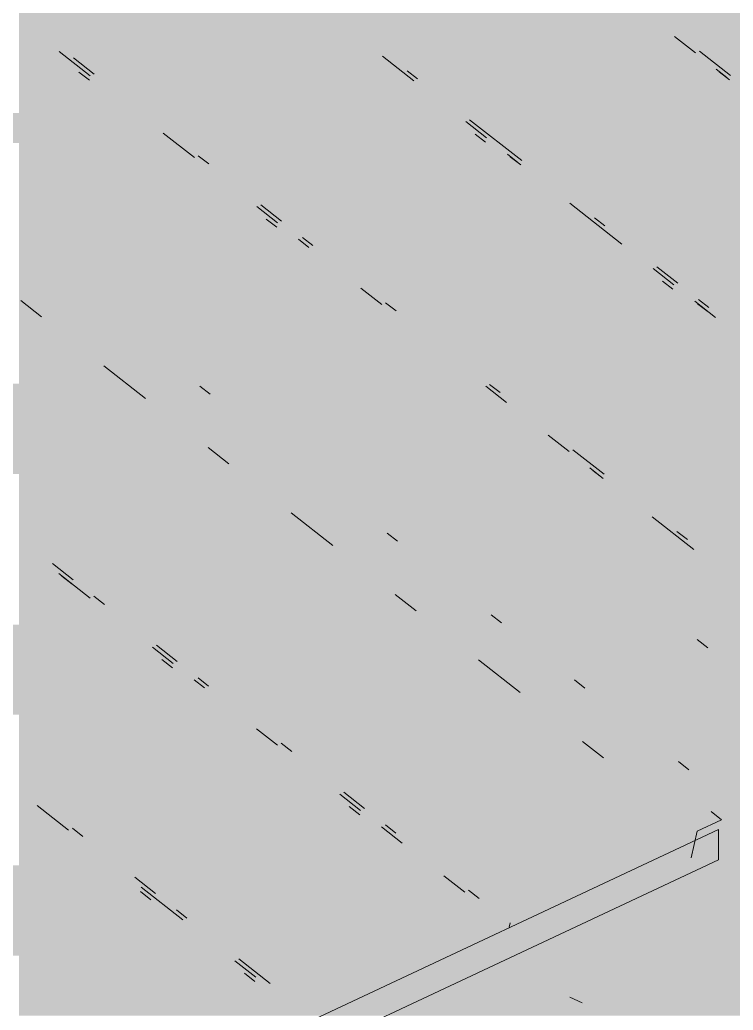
# Paper-space layout '03 3D Building and Roof' of a CAD drawing. Header units: millimetres. Extents: x 5 to 415, y 5 to 292.
# Drawn here: x 274.497 to 276.782, y 69.136 to 72.308 of the extents above; entities that cross this region are included whole.
import ezdxf

# ---------------------------------------------------------------- set-up
doc = ezdxf.new("R2010")
doc.units = ezdxf.units.MM
doc.layers.add('EXISTING', color=7, linetype='Continuous')
doc.layers.add('IMAGES', color=7, linetype='Continuous')

# ---------------------------------------------------------------- blocks, each defined once
blk = doc.blocks.new('SHEET_03')
at = {"layer": 'EXISTING', "color": 250, "lineweight": 9}
for p, q in [((276.5944, 72.2545), (276.6611, 72.2022)), ((276.7735, 72.1296), (276.6736, 72.2081)), ((274.6231, 72.207), (274.7231, 72.1285)), ((274.7356, 72.1344), (274.669, 72.1867)), ((275.6588, 72.1915), (275.7587, 72.113)), ((275.7712, 72.1189), (275.7379, 72.1451)), ((276.7277, 72.1499), (276.761, 72.1237)), ((274.7201, 72.1148), (274.6867, 72.141)), ((276.7705, 72.1159), (276.7371, 72.1421)), ((276.1045, 71.8573), (275.9379, 71.9881)), ((275.9254, 71.9823), (275.992, 71.9299)), ((274.9564, 71.9454), (275.0564, 71.8669)), ((275.989, 71.9163), (275.9556, 71.9424)), ((275.1022, 71.8466), (275.0689, 71.8728)), ((276.0587, 71.8776), (276.092, 71.8515)), ((276.1014, 71.8436), (276.0681, 71.8698)), ((275.2563, 71.71), (275.323, 71.6576)), ((275.3355, 71.6635), (275.2688, 71.7158)), ((276.2586, 71.7207), (276.4253, 71.5899)), ((275.3199, 71.644), (275.2866, 71.6701)), ((276.3711, 71.648), (276.3378, 71.6742)), ((275.3896, 71.6053), (275.423, 71.5792)), ((275.4355, 71.585), (275.4021, 71.6112)), ((276.5253, 71.5114), (276.5919, 71.4591)), ((276.6044, 71.4649), (276.5377, 71.5173)), ((275.5896, 71.4484), (275.6563, 71.3961)), ((276.5888, 71.4454), (276.5555, 71.4715)), ((274.5001, 71.4094), (274.5668, 71.3571)), ((275.7021, 71.3758), (275.6687, 71.4019)), ((276.6586, 71.4068), (276.7252, 71.3544)), ((276.7013, 71.3728), (276.668, 71.3989)), ((276.7044, 71.3865), (276.671, 71.4126)), ((274.7667, 71.2001), (274.9, 71.0955)), ((275.1072, 71.1091), (275.0739, 71.1353)), ((275.9895, 71.1345), (276.0562, 71.0821)), ((276.0353, 71.1142), (276.002, 71.1403)), ((276.1895, 70.9775), (276.2561, 70.9252)), ((275.1, 70.9385), (275.1666, 70.8862)), ((276.3686, 70.8526), (276.2686, 70.9311)), ((276.3228, 70.8729), (276.3561, 70.8467)), ((276.3655, 70.8389), (276.3322, 70.8651)), ((275.3666, 70.7293), (275.4999, 70.6246)), ((276.5228, 70.7159), (276.6561, 70.6113)), ((275.7071, 70.6383), (275.6737, 70.6644)), ((276.6352, 70.6433), (276.6019, 70.6695)), ((274.6682, 70.5141), (274.6015, 70.5664)), ((274.6223, 70.5344), (274.7223, 70.4559)), ((274.6651, 70.5004), (274.6318, 70.5266)), ((275.6999, 70.4677), (275.7665, 70.4154)), ((274.7681, 70.4356), (274.7348, 70.4618)), ((276.0403, 70.3767), (276.007, 70.4028)), ((275.0014, 70.2525), (274.9348, 70.3048)), ((276.7003, 70.2971), (276.667, 70.3233)), ((274.9223, 70.299), (274.9889, 70.2467)), ((274.9859, 70.233), (274.9525, 70.2591)), ((275.9665, 70.2584), (276.0998, 70.1538)), ((275.0556, 70.1943), (275.0889, 70.1682)), ((275.1014, 70.1741), (275.0681, 70.2002)), ((276.3069, 70.1674), (276.2736, 70.1936)), ((275.2555, 70.0374), (275.3222, 69.9851)), ((275.368, 69.9648), (275.3347, 69.9909)), ((276.2997, 69.9968), (276.3664, 69.9445)), ((276.6402, 69.9058), (276.6069, 69.932)), ((275.5222, 69.8281), (275.5888, 69.7758)), ((275.6013, 69.7817), (275.5346, 69.834)), ((274.5532, 69.7913), (274.6532, 69.7128)), ((275.5857, 69.7621), (275.5524, 69.7883)), ((276.7444, 69.7457), (276.7111, 69.7719)), ((276.7444, 69.7457), (276.6663, 69.7091)), ((272.9206, 67.9244), (276.7348, 69.715)), ((274.699, 69.6925), (274.6656, 69.7187)), ((275.6555, 69.7235), (275.7221, 69.6712)), ((275.7013, 69.7032), (275.6679, 69.7294)), ((276.6663, 69.7091), (276.6472, 69.6235)), ((276.7348, 69.715), (276.7348, 69.6176)), ((272.9206, 67.8269), (276.7348, 69.6176)), ((274.9323, 69.5094), (274.8656, 69.5617)), ((275.8554, 69.5665), (275.9221, 69.5142)), ((274.9167, 69.4898), (274.8834, 69.516)), ((274.8864, 69.5297), (275.0198, 69.425)), ((275.9679, 69.4939), (275.9346, 69.5201)), ((275.0322, 69.4309), (274.9989, 69.4571)), ((276.0648, 69.4018), (276.0679, 69.4154)), ((275.1864, 69.2942), (275.253, 69.2419)), ((275.2989, 69.2216), (275.1989, 69.3001)), ((275.25, 69.2282), (275.2167, 69.2544)), ((276.259, 69.1776), (276.2982, 69.1591))]:
    blk.add_line(p, q, dxfattribs=at)
at = {"layer": 'IMAGES', "color": 7}
for points in [[(274.4945, 72.2994), (274.5909, 72.2994), (274.4945, 72.3958), (274.5909, 72.3958)], [(274.5909, 72.2994), (274.6873, 72.2994), (274.5909, 72.3958), (274.6873, 72.3958)], [(274.6873, 72.2994), (275.1691, 72.2994), (274.6873, 72.3958), (275.1691, 72.3958)], [(275.1691, 72.2994), (275.3618, 72.2994), (275.1691, 72.3958), (275.3618, 72.3958)], [(275.3618, 72.2994), (275.5545, 72.2994), (275.3618, 72.3958), (275.5545, 72.3958)], [(275.5545, 72.2994), (275.6509, 72.2994), (275.5545, 72.3958), (275.6509, 72.3958)], [(275.6509, 72.2994), (276.2291, 72.2994), (275.6509, 72.3958), (276.2291, 72.3958)], [(276.2291, 72.2994), (276.3255, 72.2994), (276.2291, 72.3958), (276.3255, 72.3958)], [(276.3255, 72.2994), (276.4218, 72.2994), (276.3255, 72.3958), (276.4218, 72.3958)], [(276.4218, 72.2994), (276.5182, 72.2994), (276.4218, 72.3958), (276.5182, 72.3958)], [(276.5182, 72.2994), (276.6145, 72.2994), (276.5182, 72.3958), (276.6145, 72.3958)], [(276.6145, 72.2994), (276.7109, 72.2994), (276.6145, 72.3958), (276.7109, 72.3958)], [(276.7109, 72.2994), (276.8073, 72.2994), (276.7109, 72.3958), (276.8073, 72.3958)], [(274.4945, 72.203), (274.5909, 72.203), (274.4945, 72.2994), (274.5909, 72.2994)], [(274.5909, 72.203), (274.6873, 72.203), (274.5909, 72.2994), (274.6873, 72.2994)], [(274.6873, 72.203), (274.7836, 72.203), (274.6873, 72.2994), (274.7836, 72.2994)], [(274.7836, 72.203), (274.88, 72.203), (274.7836, 72.2994), (274.88, 72.2994)], [(274.88, 72.203), (275.3618, 72.203), (274.88, 72.2994), (275.3618, 72.2994)], [(275.3618, 72.203), (275.4582, 72.203), (275.3618, 72.2994), (275.4582, 72.2994)], [(275.4582, 72.203), (275.5545, 72.203), (275.4582, 72.2994), (275.5545, 72.2994)], [(275.5545, 72.203), (275.6509, 72.203), (275.5545, 72.2994), (275.6509, 72.2994)], [(275.6509, 72.203), (275.7473, 72.203), (275.6509, 72.2994), (275.7473, 72.2994)], [(275.7473, 72.203), (275.8436, 72.203), (275.7473, 72.2994), (275.8436, 72.2994)], [(275.8436, 72.203), (276.4218, 72.203), (275.8436, 72.2994), (276.4218, 72.2994)], [(276.4218, 72.203), (276.5182, 72.203), (276.4218, 72.2994), (276.5182, 72.2994)], [(276.5182, 72.203), (276.6145, 72.203), (276.5182, 72.2994), (276.6145, 72.2994)], [(276.6145, 72.203), (276.7109, 72.203), (276.6145, 72.2994), (276.7109, 72.2994)], [(276.7109, 72.203), (277.3855, 72.203), (276.7109, 72.2994), (277.3855, 72.2994)], [(274.4945, 72.1065), (274.5909, 72.1065), (274.4945, 72.203), (274.5909, 72.203)], [(274.5909, 72.1065), (274.7836, 72.1065), (274.5909, 72.203), (274.7836, 72.203)], [(274.7836, 72.1065), (274.88, 72.1065), (274.7836, 72.203), (274.88, 72.203)], [(274.88, 72.1065), (274.9764, 72.1065), (274.88, 72.203), (274.9764, 72.203)], [(274.9764, 72.1065), (275.4582, 72.1065), (274.9764, 72.203), (275.4582, 72.203)], [(275.4582, 72.1065), (275.5545, 72.1065), (275.4582, 72.203), (275.5545, 72.203)], [(275.5545, 72.1065), (275.7473, 72.1065), (275.5545, 72.203), (275.7473, 72.203)], [(275.7473, 72.1065), (275.8436, 72.1065), (275.7473, 72.203), (275.8436, 72.203)], [(275.8436, 72.1065), (275.94, 72.1065), (275.8436, 72.203), (275.94, 72.203)], [(275.94, 72.1065), (276.6145, 72.1065), (275.94, 72.203), (276.6145, 72.203)], [(276.6145, 72.1065), (276.8073, 72.1065), (276.6145, 72.203), (276.8073, 72.203)], [(274.4945, 72.0101), (274.5909, 72.0101), (274.4945, 72.1065), (274.5909, 72.1065)], [(274.5909, 72.0101), (274.6873, 72.0101), (274.5909, 72.1065), (274.6873, 72.1065)], [(274.6873, 72.0101), (274.7836, 72.0101), (274.6873, 72.1065), (274.7836, 72.1065)], [(274.7836, 72.0101), (274.88, 72.0101), (274.7836, 72.1065), (274.88, 72.1065)], [(274.88, 72.0101), (274.9764, 72.0101), (274.88, 72.1065), (274.9764, 72.1065)], [(274.9764, 72.0101), (275.5545, 72.0101), (274.9764, 72.1065), (275.5545, 72.1065)], [(275.5545, 72.0101), (275.7473, 72.0101), (275.5545, 72.1065), (275.7473, 72.1065)], [(275.7473, 72.0101), (275.8436, 72.0101), (275.7473, 72.1065), (275.8436, 72.1065)], [(275.8436, 72.0101), (275.94, 72.0101), (275.8436, 72.1065), (275.94, 72.1065)], [(275.94, 72.0101), (276.0364, 72.0101), (275.94, 72.1065), (276.0364, 72.1065)], [(276.0364, 72.0101), (276.1327, 72.0101), (276.0364, 72.1065), (276.1327, 72.1065)], [(276.1327, 72.0101), (276.7109, 72.0101), (276.1327, 72.1065), (276.7109, 72.1065)], [(276.7109, 72.0101), (276.8073, 72.0101), (276.7109, 72.1065), (276.8073, 72.1065)], [(274.3982, 71.9137), (274.5909, 71.9137), (274.3982, 72.0101), (274.5909, 72.0101)], [(274.5909, 71.9137), (274.6873, 71.9137), (274.5909, 72.0101), (274.6873, 72.0101)], [(274.6873, 71.9137), (274.7836, 71.9137), (274.6873, 72.0101), (274.7836, 72.0101)], [(274.7836, 71.9137), (274.88, 71.9137), (274.7836, 72.0101), (274.88, 72.0101)], [(274.88, 71.9137), (274.9764, 71.9137), (274.88, 72.0101), (274.9764, 72.0101)], [(274.9764, 71.9137), (275.0727, 71.9137), (274.9764, 72.0101), (275.0727, 72.0101)], [(275.0727, 71.9137), (275.1691, 71.9137), (275.0727, 72.0101), (275.1691, 72.0101)], [(275.1691, 71.9137), (275.6509, 71.9137), (275.1691, 72.0101), (275.6509, 72.0101)], [(275.6509, 71.9137), (275.7473, 71.9137), (275.6509, 72.0101), (275.7473, 72.0101)], [(275.7473, 71.9137), (275.8436, 71.9137), (275.7473, 72.0101), (275.8436, 72.0101)], [(275.8436, 71.9137), (275.94, 71.9137), (275.8436, 72.0101), (275.94, 72.0101)], [(275.94, 71.9137), (276.0364, 71.9137), (275.94, 72.0101), (276.0364, 72.0101)], [(276.0364, 71.9137), (276.1327, 71.9137), (276.0364, 72.0101), (276.1327, 72.0101)], [(276.1327, 71.9137), (276.2291, 71.9137), (276.1327, 72.0101), (276.2291, 72.0101)], [(276.2291, 71.9137), (276.7109, 71.9137), (276.2291, 72.0101), (276.7109, 72.0101)], [(276.7109, 71.9137), (276.8073, 71.9137), (276.7109, 72.0101), (276.8073, 72.0101)], [(274.4945, 71.8173), (274.6873, 71.8173), (274.4945, 71.9137), (274.6873, 71.9137)], [(274.6873, 71.8173), (274.7836, 71.8173), (274.6873, 71.9137), (274.7836, 71.9137)], [(274.7836, 71.8173), (274.9764, 71.8173), (274.7836, 71.9137), (274.9764, 71.9137)], [(274.9764, 71.8173), (275.1691, 71.8173), (274.9764, 71.9137), (275.1691, 71.9137)], [(275.1691, 71.8173), (275.2655, 71.8173), (275.1691, 71.9137), (275.2655, 71.9137)], [(275.2655, 71.8173), (275.8436, 71.8173), (275.2655, 71.9137), (275.8436, 71.9137)], [(275.8436, 71.8173), (275.94, 71.8173), (275.8436, 71.9137), (275.94, 71.9137)], [(275.94, 71.8173), (276.1327, 71.8173), (275.94, 71.9137), (276.1327, 71.9137)], [(276.1327, 71.8173), (276.2291, 71.8173), (276.1327, 71.9137), (276.2291, 71.9137)], [(276.2291, 71.8173), (276.3255, 71.8173), (276.2291, 71.9137), (276.3255, 71.9137)], [(276.3255, 71.8173), (276.8073, 71.8173), (276.3255, 71.9137), (276.8073, 71.9137)], [(274.4945, 71.7209), (274.5909, 71.7209), (274.4945, 71.8173), (274.5909, 71.8173)], [(274.5909, 71.7209), (274.6873, 71.7209), (274.5909, 71.8173), (274.6873, 71.8173)], [(274.6873, 71.7209), (274.7836, 71.7209), (274.6873, 71.8173), (274.7836, 71.8173)], [(274.7836, 71.7209), (274.88, 71.7209), (274.7836, 71.8173), (274.88, 71.8173)], [(274.88, 71.7209), (274.9764, 71.7209), (274.88, 71.8173), (274.9764, 71.8173)], [(274.9764, 71.7209), (275.0727, 71.7209), (274.9764, 71.8173), (275.0727, 71.8173)], [(275.0727, 71.7209), (275.1691, 71.7209), (275.0727, 71.8173), (275.1691, 71.8173)], [(275.1691, 71.7209), (275.2655, 71.7209), (275.1691, 71.8173), (275.2655, 71.8173)], [(275.2655, 71.7209), (275.3618, 71.7209), (275.2655, 71.8173), (275.3618, 71.8173)], [(275.3618, 71.7209), (275.94, 71.7209), (275.3618, 71.8173), (275.94, 71.8173)], [(275.94, 71.7209), (276.0364, 71.7209), (275.94, 71.8173), (276.0364, 71.8173)], [(276.0364, 71.7209), (276.1327, 71.7209), (276.0364, 71.8173), (276.1327, 71.8173)], [(276.1327, 71.7209), (276.2291, 71.7209), (276.1327, 71.8173), (276.2291, 71.8173)], [(276.2291, 71.7209), (276.3255, 71.7209), (276.2291, 71.8173), (276.3255, 71.8173)], [(276.3255, 71.7209), (276.4218, 71.7209), (276.3255, 71.8173), (276.4218, 71.8173)], [(276.4218, 71.7209), (276.9036, 71.7209), (276.4218, 71.8173), (276.9036, 71.8173)], [(274.4945, 71.6245), (274.5909, 71.6245), (274.4945, 71.7209), (274.5909, 71.7209)], [(274.5909, 71.5281), (274.6873, 71.5281), (274.5909, 71.7209), (274.6873, 71.7209)], [(274.6873, 71.6245), (274.7836, 71.6245), (274.6873, 71.7209), (274.7836, 71.7209)], [(274.7836, 71.6245), (274.88, 71.6245), (274.7836, 71.7209), (274.88, 71.7209)], [(274.88, 71.6245), (274.9764, 71.6245), (274.88, 71.7209), (274.9764, 71.7209)], [(274.9764, 71.6245), (275.0727, 71.6245), (274.9764, 71.7209), (275.0727, 71.7209)], [(275.0727, 71.6245), (275.1691, 71.6245), (275.0727, 71.7209), (275.1691, 71.7209)], [(275.1691, 71.6245), (275.2655, 71.6245), (275.1691, 71.7209), (275.2655, 71.7209)], [(275.2655, 71.6245), (275.3618, 71.6245), (275.2655, 71.7209), (275.3618, 71.7209)], [(275.3618, 71.6245), (275.4582, 71.6245), (275.3618, 71.7209), (275.4582, 71.7209)], [(275.4582, 71.6245), (275.5545, 71.6245), (275.4582, 71.7209), (275.5545, 71.7209)], [(275.5545, 71.6245), (276.0364, 71.6245), (275.5545, 71.7209), (276.0364, 71.7209)], [(276.0364, 71.6245), (276.1327, 71.6245), (276.0364, 71.7209), (276.1327, 71.7209)], [(276.1327, 71.6245), (276.2291, 71.6245), (276.1327, 71.7209), (276.2291, 71.7209)], [(276.2291, 71.6245), (276.4218, 71.6245), (276.2291, 71.7209), (276.4218, 71.7209)], [(276.4218, 71.6245), (276.5182, 71.6245), (276.4218, 71.7209), (276.5182, 71.7209)], [(276.5182, 71.6245), (276.6145, 71.6245), (276.5182, 71.7209), (276.6145, 71.7209)], [(276.6145, 71.6245), (277.0964, 71.6245), (276.6145, 71.7209), (277.0964, 71.7209)], [(274.4945, 71.5281), (274.5909, 71.5281), (274.4945, 71.6245), (274.5909, 71.6245)], [(274.6873, 71.5281), (274.7836, 71.5281), (274.6873, 71.6245), (274.7836, 71.6245)], [(274.7836, 71.5281), (274.88, 71.5281), (274.7836, 71.6245), (274.88, 71.6245)], [(274.88, 71.5281), (275.0727, 71.5281), (274.88, 71.6245), (275.0727, 71.6245)], [(275.0727, 71.5281), (275.1691, 71.5281), (275.0727, 71.6245), (275.1691, 71.6245)], [(275.1691, 71.5281), (275.2655, 71.5281), (275.1691, 71.6245), (275.2655, 71.6245)], [(275.2655, 71.5281), (275.3618, 71.5281), (275.2655, 71.6245), (275.3618, 71.6245)], [(275.3618, 71.5281), (275.4582, 71.5281), (275.3618, 71.6245), (275.4582, 71.6245)], [(275.4582, 71.5281), (275.5545, 71.5281), (275.4582, 71.6245), (275.5545, 71.6245)], [(275.5545, 71.5281), (275.6509, 71.5281), (275.5545, 71.6245), (275.6509, 71.6245)], [(275.6509, 71.5281), (275.7473, 71.5281), (275.6509, 71.6245), (275.7473, 71.6245)], [(275.7473, 71.5281), (276.3255, 71.5281), (275.7473, 71.6245), (276.3255, 71.6245)], [(276.3255, 71.5281), (276.5182, 71.5281), (276.3255, 71.6245), (276.5182, 71.6245)], [(276.5182, 71.5281), (276.6145, 71.5281), (276.5182, 71.6245), (276.6145, 71.6245)], [(276.6145, 71.5281), (277.1927, 71.5281), (276.6145, 71.6245), (277.1927, 71.6245)], [(274.4945, 71.4317), (274.5909, 71.4317), (274.4945, 71.5281), (274.5909, 71.5281)], [(274.5909, 71.4317), (274.6873, 71.4317), (274.5909, 71.5281), (274.6873, 71.5281)], [(274.6873, 71.4317), (274.7836, 71.4317), (274.6873, 71.5281), (274.7836, 71.5281)], [(274.7836, 71.4317), (274.9764, 71.4317), (274.7836, 71.5281), (274.9764, 71.5281)], [(274.9764, 71.4317), (275.0727, 71.4317), (274.9764, 71.5281), (275.0727, 71.5281)], [(275.0727, 71.4317), (275.1691, 71.4317), (275.0727, 71.5281), (275.1691, 71.5281)], [(275.1691, 71.4317), (275.2655, 71.4317), (275.1691, 71.5281), (275.2655, 71.5281)], [(275.2655, 71.4317), (275.4582, 71.4317), (275.2655, 71.5281), (275.4582, 71.5281)], [(275.4582, 71.4317), (275.6509, 71.4317), (275.4582, 71.5281), (275.6509, 71.5281)], [(275.6509, 71.4317), (275.7473, 71.4317), (275.6509, 71.5281), (275.7473, 71.5281)], [(275.7473, 71.4317), (275.8436, 71.4317), (275.7473, 71.5281), (275.8436, 71.5281)], [(275.8436, 71.4317), (276.3255, 71.4317), (275.8436, 71.5281), (276.3255, 71.5281)], [(276.3255, 71.4317), (276.4218, 71.4317), (276.3255, 71.5281), (276.4218, 71.5281)], [(276.4218, 71.4317), (276.5182, 71.4317), (276.4218, 71.5281), (276.5182, 71.5281)], [(276.5182, 71.4317), (276.7109, 71.4317), (276.5182, 71.5281), (276.7109, 71.5281)], [(276.7109, 71.4317), (276.8073, 71.4317), (276.7109, 71.5281), (276.8073, 71.5281)], [(274.4945, 71.3353), (274.5909, 71.3353), (274.4945, 71.4317), (274.5909, 71.4317)], [(274.5909, 71.3353), (274.6873, 71.3353), (274.5909, 71.4317), (274.6873, 71.4317)], [(274.6873, 71.3353), (274.7836, 71.3353), (274.6873, 71.4317), (274.7836, 71.4317)], [(274.7836, 71.3353), (274.88, 71.3353), (274.7836, 71.4317), (274.88, 71.4317)], [(274.88, 71.3353), (274.9764, 71.3353), (274.88, 71.4317), (274.9764, 71.4317)], [(274.9764, 71.3353), (275.0727, 71.3353), (274.9764, 71.4317), (275.0727, 71.4317)], [(275.0727, 71.3353), (275.1691, 71.3353), (275.0727, 71.4317), (275.1691, 71.4317)], [(275.1691, 71.3353), (275.2655, 71.3353), (275.1691, 71.4317), (275.2655, 71.4317)], [(275.2655, 71.3353), (275.3618, 71.3353), (275.2655, 71.4317), (275.3618, 71.4317)], [(275.3618, 71.3353), (275.4582, 71.3353), (275.3618, 71.4317), (275.4582, 71.4317)], [(275.4582, 71.3353), (275.5545, 71.3353), (275.4582, 71.4317), (275.5545, 71.4317)], [(275.5545, 71.3353), (275.6509, 71.3353), (275.5545, 71.4317), (275.6509, 71.4317)], [(275.6509, 71.3353), (275.7473, 71.3353), (275.6509, 71.4317), (275.7473, 71.4317)], [(275.7473, 71.3353), (275.8436, 71.3353), (275.7473, 71.4317), (275.8436, 71.4317)], [(275.8436, 71.3353), (275.94, 71.3353), (275.8436, 71.4317), (275.94, 71.4317)], [(275.94, 71.3353), (276.4218, 71.3353), (275.94, 71.4317), (276.4218, 71.4317)], [(276.4218, 71.3353), (276.5182, 71.3353), (276.4218, 71.4317), (276.5182, 71.4317)], [(276.5182, 71.3353), (276.6145, 71.3353), (276.5182, 71.4317), (276.6145, 71.4317)], [(276.6145, 71.3353), (276.8073, 71.3353), (276.6145, 71.4317), (276.8073, 71.4317)], [(274.4945, 71.2389), (274.5909, 71.2389), (274.4945, 71.3353), (274.5909, 71.3353)], [(274.5909, 71.2389), (274.6873, 71.2389), (274.5909, 71.3353), (274.6873, 71.3353)], [(274.6873, 71.2389), (274.88, 71.2389), (274.6873, 71.3353), (274.88, 71.3353)], [(274.88, 71.2389), (274.9764, 71.2389), (274.88, 71.3353), (274.9764, 71.3353)], [(274.9764, 71.2389), (275.1691, 71.2389), (274.9764, 71.3353), (275.1691, 71.3353)], [(275.1691, 71.2389), (275.2655, 71.2389), (275.1691, 71.3353), (275.2655, 71.3353)], [(275.2655, 71.2389), (275.3618, 71.2389), (275.2655, 71.3353), (275.3618, 71.3353)], [(275.3618, 71.2389), (275.4582, 71.2389), (275.3618, 71.3353), (275.4582, 71.3353)], [(275.4582, 71.2389), (275.5545, 71.2389), (275.4582, 71.3353), (275.5545, 71.3353)], [(275.5545, 71.2389), (275.6509, 71.2389), (275.5545, 71.3353), (275.6509, 71.3353)], [(275.6509, 71.2389), (275.8436, 71.2389), (275.6509, 71.3353), (275.8436, 71.3353)], [(275.8436, 71.2389), (275.94, 71.2389), (275.8436, 71.3353), (275.94, 71.3353)], [(275.94, 71.2389), (276.0364, 71.2389), (275.94, 71.3353), (276.0364, 71.3353)], [(276.0364, 71.2389), (276.5182, 71.2389), (276.0364, 71.3353), (276.5182, 71.3353)], [(276.5182, 71.2389), (276.6145, 71.2389), (276.5182, 71.3353), (276.6145, 71.3353)], [(276.6145, 71.2389), (276.7109, 71.2389), (276.6145, 71.3353), (276.7109, 71.3353)], [(276.7109, 71.2389), (276.8073, 71.2389), (276.7109, 71.3353), (276.8073, 71.3353)], [(274.4945, 71.1425), (274.5909, 71.1425), (274.4945, 71.2389), (274.5909, 71.2389)], [(274.5909, 71.1425), (274.6873, 71.1425), (274.5909, 71.2389), (274.6873, 71.2389)], [(274.6873, 71.1425), (274.88, 71.1425), (274.6873, 71.2389), (274.88, 71.2389)], [(274.88, 71.1425), (274.9764, 71.1425), (274.88, 71.2389), (274.9764, 71.2389)], [(274.9764, 71.1425), (275.0727, 71.1425), (274.9764, 71.2389), (275.0727, 71.2389)], [(275.0727, 71.1425), (275.2655, 71.1425), (275.0727, 71.2389), (275.2655, 71.2389)], [(275.2655, 71.1425), (275.3618, 71.1425), (275.2655, 71.2389), (275.3618, 71.2389)], [(275.3618, 71.1425), (275.4582, 71.1425), (275.3618, 71.2389), (275.4582, 71.2389)], [(275.4582, 71.1425), (275.5545, 71.1425), (275.4582, 71.2389), (275.5545, 71.2389)], [(275.5545, 71.1425), (275.6509, 71.1425), (275.5545, 71.2389), (275.6509, 71.2389)], [(275.6509, 71.1425), (275.8436, 71.1425), (275.6509, 71.2389), (275.8436, 71.2389)], [(275.8436, 71.1425), (276.0364, 71.1425), (275.8436, 71.2389), (276.0364, 71.2389)], [(276.0364, 71.1425), (276.1327, 71.1425), (276.0364, 71.2389), (276.1327, 71.2389)], [(276.1327, 71.1425), (276.7109, 71.1425), (276.1327, 71.2389), (276.7109, 71.2389)], [(276.7109, 71.1425), (276.8073, 71.1425), (276.7109, 71.2389), (276.8073, 71.2389)], [(274.2055, 71.0461), (274.6873, 71.0461), (274.2055, 71.1425), (274.6873, 71.1425)], [(274.6873, 71.0461), (274.7836, 71.0461), (274.6873, 71.1425), (274.7836, 71.1425)], [(274.7836, 71.0461), (274.88, 71.0461), (274.7836, 71.1425), (274.88, 71.1425)], [(274.88, 71.0461), (274.9764, 71.0461), (274.88, 71.1425), (274.9764, 71.1425)], [(274.9764, 71.0461), (275.0727, 71.0461), (274.9764, 71.1425), (275.0727, 71.1425)], [(275.0727, 71.0461), (275.1691, 71.0461), (275.0727, 71.1425), (275.1691, 71.1425)], [(275.1691, 71.0461), (275.2655, 71.0461), (275.1691, 71.1425), (275.2655, 71.1425)], [(275.2655, 71.0461), (275.4582, 71.0461), (275.2655, 71.1425), (275.4582, 71.1425)], [(275.4582, 71.0461), (275.5545, 71.0461), (275.4582, 71.1425), (275.5545, 71.1425)], [(275.5545, 71.0461), (275.6509, 71.0461), (275.5545, 71.1425), (275.6509, 71.1425)], [(275.6509, 71.0461), (275.7473, 71.0461), (275.6509, 71.1425), (275.7473, 71.1425)], [(275.7473, 71.0461), (275.8436, 71.0461), (275.7473, 71.1425), (275.8436, 71.1425)], [(275.8436, 71.0461), (275.94, 71.0461), (275.8436, 71.1425), (275.94, 71.1425)], [(275.94, 71.0461), (276.0364, 71.0461), (275.94, 71.1425), (276.0364, 71.1425)], [(276.0364, 71.0461), (276.2291, 71.0461), (276.0364, 71.1425), (276.2291, 71.1425)], [(276.2291, 71.0461), (276.8073, 71.0461), (276.2291, 71.1425), (276.8073, 71.1425)], [(274.3018, 70.9497), (274.7836, 70.9497), (274.3018, 71.0461), (274.7836, 71.0461)], [(274.7836, 70.9497), (274.88, 70.9497), (274.7836, 71.0461), (274.88, 71.0461)], [(274.88, 70.9497), (274.9764, 70.9497), (274.88, 71.0461), (274.9764, 71.0461)], [(274.9764, 70.9497), (275.0727, 70.9497), (274.9764, 71.0461), (275.0727, 71.0461)], [(275.0727, 70.9497), (275.2655, 70.9497), (275.0727, 71.0461), (275.2655, 71.0461)], [(275.2655, 70.9497), (275.3618, 70.9497), (275.2655, 71.0461), (275.3618, 71.0461)], [(275.3618, 70.9497), (275.5545, 70.9497), (275.3618, 71.0461), (275.5545, 71.0461)], [(275.5545, 70.9497), (275.6509, 70.9497), (275.5545, 71.0461), (275.6509, 71.0461)], [(275.6509, 70.9497), (275.7473, 70.9497), (275.6509, 71.0461), (275.7473, 71.0461)], [(275.7473, 70.9497), (275.8436, 70.9497), (275.7473, 71.0461), (275.8436, 71.0461)], [(275.8436, 70.9497), (275.94, 70.9497), (275.8436, 71.0461), (275.94, 71.0461)], [(275.94, 70.9497), (276.0364, 70.9497), (275.94, 71.0461), (276.0364, 71.0461)], [(276.0364, 70.9497), (276.1327, 70.9497), (276.0364, 71.0461), (276.1327, 71.0461)], [(276.1327, 70.9497), (276.2291, 70.9497), (276.1327, 71.0461), (276.2291, 71.0461)], [(276.2291, 70.9497), (276.3255, 70.9497), (276.2291, 71.0461), (276.3255, 71.0461)], [(276.3255, 70.9497), (276.4218, 70.9497), (276.3255, 71.0461), (276.4218, 71.0461)], [(276.4218, 70.9497), (276.9036, 70.9497), (276.4218, 71.0461), (276.9036, 71.0461)], [(274.3982, 70.8533), (274.88, 70.8533), (274.3982, 70.9497), (274.88, 70.9497)], [(274.88, 70.8533), (274.9764, 70.8533), (274.88, 70.9497), (274.9764, 70.9497)], [(274.9764, 70.8533), (275.0727, 70.8533), (274.9764, 70.9497), (275.0727, 70.9497)], [(275.0727, 70.8533), (275.1691, 70.8533), (275.0727, 70.9497), (275.1691, 70.9497)], [(275.1691, 70.8533), (275.2655, 70.8533), (275.1691, 70.9497), (275.2655, 70.9497)], [(275.2655, 70.8533), (275.3618, 70.8533), (275.2655, 70.9497), (275.3618, 70.9497)], [(275.3618, 70.8533), (275.4582, 70.8533), (275.3618, 70.9497), (275.4582, 70.9497)], [(275.4582, 70.8533), (275.5545, 70.8533), (275.4582, 70.9497), (275.5545, 70.9497)], [(275.5545, 70.8533), (275.6509, 70.8533), (275.5545, 70.9497), (275.6509, 70.9497)], [(275.6509, 70.8533), (275.7473, 70.8533), (275.6509, 70.9497), (275.7473, 70.9497)], [(275.7473, 70.8533), (275.8436, 70.8533), (275.7473, 70.9497), (275.8436, 70.9497)], [(275.8436, 70.8533), (275.94, 70.8533), (275.8436, 70.9497), (275.94, 70.9497)], [(275.94, 70.8533), (276.0364, 70.8533), (275.94, 70.9497), (276.0364, 70.9497)], [(276.0364, 70.8533), (276.2291, 70.8533), (276.0364, 70.9497), (276.2291, 70.9497)], [(276.2291, 70.8533), (276.4218, 70.8533), (276.2291, 70.9497), (276.4218, 70.9497)], [(276.4218, 70.8533), (276.5182, 70.8533), (276.4218, 70.9497), (276.5182, 70.9497)], [(276.5182, 70.8533), (276.6145, 70.8533), (276.5182, 70.9497), (276.6145, 70.9497)], [(276.6145, 70.8533), (277.0964, 70.8533), (276.6145, 70.9497), (277.0964, 70.9497)], [(274.4945, 70.7569), (274.5909, 70.7569), (274.4945, 70.8533), (274.5909, 70.8533)], [(274.5909, 70.7569), (274.9764, 70.7569), (274.5909, 70.8533), (274.9764, 70.8533)], [(274.9764, 70.7569), (275.0727, 70.7569), (274.9764, 70.8533), (275.0727, 70.8533)], [(275.0727, 70.7569), (275.1691, 70.7569), (275.0727, 70.8533), (275.1691, 70.8533)], [(275.1691, 70.7569), (275.2655, 70.7569), (275.1691, 70.8533), (275.2655, 70.8533)], [(275.2655, 70.7569), (275.3618, 70.7569), (275.2655, 70.8533), (275.3618, 70.8533)], [(275.3618, 70.7569), (275.4582, 70.7569), (275.3618, 70.8533), (275.4582, 70.8533)], [(275.4582, 70.7569), (275.5545, 70.7569), (275.4582, 70.8533), (275.5545, 70.8533)], [(275.5545, 70.7569), (275.6509, 70.7569), (275.5545, 70.8533), (275.6509, 70.8533)], [(275.6509, 70.7569), (275.8436, 70.7569), (275.6509, 70.8533), (275.8436, 70.8533)], [(275.8436, 70.7569), (275.94, 70.7569), (275.8436, 70.8533), (275.94, 70.8533)], [(275.94, 70.7569), (276.0364, 70.7569), (275.94, 70.8533), (276.0364, 70.8533)], [(276.0364, 70.7569), (276.1327, 70.7569), (276.0364, 70.8533), (276.1327, 70.8533)], [(276.1327, 70.7569), (276.2291, 70.7569), (276.1327, 70.8533), (276.2291, 70.8533)], [(276.2291, 70.7569), (276.3255, 70.7569), (276.2291, 70.8533), (276.3255, 70.8533)], [(276.3255, 70.7569), (276.5182, 70.7569), (276.3255, 70.8533), (276.5182, 70.8533)], [(276.5182, 70.7569), (276.6145, 70.7569), (276.5182, 70.8533), (276.6145, 70.8533)], [(276.6145, 70.7569), (276.7109, 70.7569), (276.6145, 70.8533), (276.7109, 70.8533)], [(276.7109, 70.7569), (277.1927, 70.7569), (276.7109, 70.8533), (277.1927, 70.8533)], [(274.4945, 70.6605), (274.5909, 70.6605), (274.4945, 70.7569), (274.5909, 70.7569)], [(274.5909, 70.6605), (274.6873, 70.6605), (274.5909, 70.7569), (274.6873, 70.7569)], [(274.6873, 70.6605), (275.1691, 70.6605), (274.6873, 70.7569), (275.1691, 70.7569)], [(275.1691, 70.6605), (275.2655, 70.6605), (275.1691, 70.7569), (275.2655, 70.7569)], [(275.2655, 70.6605), (275.3618, 70.6605), (275.2655, 70.7569), (275.3618, 70.7569)], [(275.3618, 70.6605), (275.4582, 70.6605), (275.3618, 70.7569), (275.4582, 70.7569)], [(275.4582, 70.6605), (275.5545, 70.6605), (275.4582, 70.7569), (275.5545, 70.7569)], [(275.5545, 70.5641), (275.6509, 70.5641), (275.5545, 70.7569), (275.6509, 70.7569)], [(275.6509, 70.6605), (275.7473, 70.6605), (275.6509, 70.7569), (275.7473, 70.7569)], [(275.7473, 70.6605), (275.94, 70.6605), (275.7473, 70.7569), (275.94, 70.7569)], [(275.94, 70.6605), (276.0364, 70.6605), (275.94, 70.7569), (276.0364, 70.7569)], [(276.0364, 70.6605), (276.1327, 70.6605), (276.0364, 70.7569), (276.1327, 70.7569)], [(276.1327, 70.6605), (276.2291, 70.6605), (276.1327, 70.7569), (276.2291, 70.7569)], [(276.2291, 70.6605), (276.3255, 70.6605), (276.2291, 70.7569), (276.3255, 70.7569)], [(276.3255, 70.6605), (276.4218, 70.6605), (276.3255, 70.7569), (276.4218, 70.7569)], [(276.4218, 70.6605), (276.6145, 70.6605), (276.4218, 70.7569), (276.6145, 70.7569)], [(276.6145, 70.6605), (276.7109, 70.6605), (276.6145, 70.7569), (276.7109, 70.7569)], [(276.7109, 70.6605), (276.8073, 70.6605), (276.7109, 70.7569), (276.8073, 70.7569)], [(274.4945, 70.4677), (274.6873, 70.4677), (274.4945, 70.6605), (274.6873, 70.6605)], [(274.6873, 70.5641), (274.7836, 70.5641), (274.6873, 70.6605), (274.7836, 70.6605)], [(274.7836, 70.5641), (275.2655, 70.5641), (274.7836, 70.6605), (275.2655, 70.6605)], [(275.2655, 70.5641), (275.3618, 70.5641), (275.2655, 70.6605), (275.3618, 70.6605)], [(275.3618, 70.5641), (275.4582, 70.5641), (275.3618, 70.6605), (275.4582, 70.6605)], [(275.4582, 70.5641), (275.5545, 70.5641), (275.4582, 70.6605), (275.5545, 70.6605)], [(275.6509, 70.5641), (275.7473, 70.5641), (275.6509, 70.6605), (275.7473, 70.6605)], [(275.7473, 70.5641), (275.8436, 70.5641), (275.7473, 70.6605), (275.8436, 70.6605)], [(275.8436, 70.5641), (276.0364, 70.5641), (275.8436, 70.6605), (276.0364, 70.6605)], [(276.0364, 70.5641), (276.1327, 70.5641), (276.0364, 70.6605), (276.1327, 70.6605)], [(276.1327, 70.5641), (276.2291, 70.5641), (276.1327, 70.6605), (276.2291, 70.6605)], [(276.2291, 70.5641), (276.3255, 70.5641), (276.2291, 70.6605), (276.3255, 70.6605)], [(276.3255, 70.5641), (276.4218, 70.5641), (276.3255, 70.6605), (276.4218, 70.6605)], [(276.4218, 70.5641), (276.5182, 70.5641), (276.4218, 70.6605), (276.5182, 70.6605)], [(276.5182, 70.5641), (276.7109, 70.5641), (276.5182, 70.6605), (276.7109, 70.6605)], [(276.7109, 70.4677), (276.8073, 70.4677), (276.7109, 70.6605), (276.8073, 70.6605)], [(274.6873, 70.4677), (274.7836, 70.4677), (274.6873, 70.5641), (274.7836, 70.5641)], [(274.7836, 70.4677), (274.88, 70.4677), (274.7836, 70.5641), (274.88, 70.5641)], [(274.88, 70.4677), (275.3618, 70.4677), (274.88, 70.5641), (275.3618, 70.5641)], [(275.3618, 70.4677), (275.4582, 70.4677), (275.3618, 70.5641), (275.4582, 70.5641)], [(275.4582, 70.4677), (275.5545, 70.4677), (275.4582, 70.5641), (275.5545, 70.5641)], [(275.5545, 70.4677), (275.6509, 70.4677), (275.5545, 70.5641), (275.6509, 70.5641)], [(275.6509, 70.4677), (275.7473, 70.4677), (275.6509, 70.5641), (275.7473, 70.5641)], [(275.7473, 70.4677), (275.8436, 70.4677), (275.7473, 70.5641), (275.8436, 70.5641)], [(275.8436, 70.4677), (275.94, 70.4677), (275.8436, 70.5641), (275.94, 70.5641)], [(275.94, 70.4677), (276.1327, 70.4677), (275.94, 70.5641), (276.1327, 70.5641)], [(276.1327, 70.4677), (276.2291, 70.4677), (276.1327, 70.5641), (276.2291, 70.5641)], [(276.2291, 70.4677), (276.3255, 70.4677), (276.2291, 70.5641), (276.3255, 70.5641)], [(276.3255, 70.4677), (276.4218, 70.4677), (276.3255, 70.5641), (276.4218, 70.5641)], [(276.4218, 70.4677), (276.5182, 70.4677), (276.4218, 70.5641), (276.5182, 70.5641)], [(276.5182, 70.4677), (276.6145, 70.4677), (276.5182, 70.5641), (276.6145, 70.5641)], [(276.6145, 70.4677), (276.7109, 70.4677), (276.6145, 70.5641), (276.7109, 70.5641)], [(274.4945, 70.3713), (274.6873, 70.3713), (274.4945, 70.4677), (274.6873, 70.4677)], [(274.6873, 70.3713), (274.88, 70.3713), (274.6873, 70.4677), (274.88, 70.4677)], [(274.88, 70.3713), (274.9764, 70.3713), (274.88, 70.4677), (274.9764, 70.4677)], [(274.9764, 70.3713), (275.0727, 70.3713), (274.9764, 70.4677), (275.0727, 70.4677)], [(275.0727, 70.3713), (275.4582, 70.3713), (275.0727, 70.4677), (275.4582, 70.4677)], [(275.4582, 70.3713), (275.5545, 70.3713), (275.4582, 70.4677), (275.5545, 70.4677)], [(275.5545, 70.3713), (275.6509, 70.3713), (275.5545, 70.4677), (275.6509, 70.4677)], [(275.6509, 70.3713), (275.7473, 70.3713), (275.6509, 70.4677), (275.7473, 70.4677)], [(275.7473, 70.3713), (275.8436, 70.3713), (275.7473, 70.4677), (275.8436, 70.4677)], [(275.8436, 70.3713), (275.94, 70.3713), (275.8436, 70.4677), (275.94, 70.4677)], [(275.94, 70.3713), (276.0364, 70.3713), (275.94, 70.4677), (276.0364, 70.4677)], [(276.0364, 70.3713), (276.2291, 70.3713), (276.0364, 70.4677), (276.2291, 70.4677)], [(276.2291, 70.3713), (276.3255, 70.3713), (276.2291, 70.4677), (276.3255, 70.4677)], [(276.3255, 70.3713), (276.4218, 70.3713), (276.3255, 70.4677), (276.4218, 70.4677)], [(276.4218, 70.3713), (276.5182, 70.3713), (276.4218, 70.4677), (276.5182, 70.4677)], [(276.5182, 70.3713), (276.6145, 70.3713), (276.5182, 70.4677), (276.6145, 70.4677)], [(276.6145, 70.3713), (276.8073, 70.3713), (276.6145, 70.4677), (276.8073, 70.4677)], [(274.1091, 70.2749), (274.6873, 70.2749), (274.1091, 70.3713), (274.6873, 70.3713)], [(274.6873, 70.2749), (274.7836, 70.2749), (274.6873, 70.3713), (274.7836, 70.3713)], [(274.7836, 70.2749), (274.88, 70.2749), (274.7836, 70.3713), (274.88, 70.3713)], [(274.88, 70.2749), (274.9764, 70.2749), (274.88, 70.3713), (274.9764, 70.3713)], [(274.9764, 70.2749), (275.0727, 70.2749), (274.9764, 70.3713), (275.0727, 70.3713)], [(275.0727, 70.2749), (275.1691, 70.2749), (275.0727, 70.3713), (275.1691, 70.3713)], [(275.1691, 70.2749), (275.6509, 70.2749), (275.1691, 70.3713), (275.6509, 70.3713)], [(275.6509, 70.2749), (275.7473, 70.2749), (275.6509, 70.3713), (275.7473, 70.3713)], [(275.7473, 70.2749), (275.8436, 70.2749), (275.7473, 70.3713), (275.8436, 70.3713)], [(275.8436, 70.2749), (276.0364, 70.2749), (275.8436, 70.3713), (276.0364, 70.3713)], [(276.0364, 70.2749), (276.2291, 70.2749), (276.0364, 70.3713), (276.2291, 70.3713)], [(276.2291, 70.2749), (276.4218, 70.2749), (276.2291, 70.3713), (276.4218, 70.3713)], [(276.4218, 70.2749), (276.5182, 70.2749), (276.4218, 70.3713), (276.5182, 70.3713)], [(276.5182, 70.2749), (276.6145, 70.2749), (276.5182, 70.3713), (276.6145, 70.3713)], [(276.6145, 70.2749), (276.7109, 70.2749), (276.6145, 70.3713), (276.7109, 70.3713)], [(276.7109, 70.2749), (276.8073, 70.2749), (276.7109, 70.3713), (276.8073, 70.3713)], [(274.2055, 70.1785), (274.7836, 70.1785), (274.2055, 70.2749), (274.7836, 70.2749)], [(274.7836, 70.1785), (274.88, 70.1785), (274.7836, 70.2749), (274.88, 70.2749)], [(274.88, 70.1785), (274.9764, 70.1785), (274.88, 70.2749), (274.9764, 70.2749)], [(274.9764, 70.1785), (275.0727, 70.1785), (274.9764, 70.2749), (275.0727, 70.2749)], [(275.0727, 70.1785), (275.1691, 70.1785), (275.0727, 70.2749), (275.1691, 70.2749)], [(275.1691, 70.1785), (275.2655, 70.1785), (275.1691, 70.2749), (275.2655, 70.2749)], [(275.2655, 70.1785), (275.3618, 70.1785), (275.2655, 70.2749), (275.3618, 70.2749)], [(275.3618, 70.1785), (275.7473, 70.1785), (275.3618, 70.2749), (275.7473, 70.2749)], [(275.7473, 70.1785), (275.94, 70.1785), (275.7473, 70.2749), (275.94, 70.2749)], [(275.94, 70.1785), (276.0364, 70.1785), (275.94, 70.2749), (276.0364, 70.2749)], [(276.0364, 70.1785), (276.1327, 70.1785), (276.0364, 70.2749), (276.1327, 70.2749)], [(276.1327, 70.1785), (276.2291, 70.1785), (276.1327, 70.2749), (276.2291, 70.2749)], [(276.2291, 70.1785), (276.3255, 70.1785), (276.2291, 70.2749), (276.3255, 70.2749)], [(276.3255, 70.1785), (276.5182, 70.1785), (276.3255, 70.2749), (276.5182, 70.2749)], [(276.5182, 70.1785), (276.6145, 70.1785), (276.5182, 70.2749), (276.6145, 70.2749)], [(276.6145, 70.1785), (276.7109, 70.1785), (276.6145, 70.2749), (276.7109, 70.2749)], [(276.7109, 70.0821), (276.8073, 70.0821), (276.7109, 70.2749), (276.8073, 70.2749)], [(274.3982, 70.0821), (274.88, 70.0821), (274.3982, 70.1785), (274.88, 70.1785)], [(274.88, 70.0821), (274.9764, 70.0821), (274.88, 70.1785), (274.9764, 70.1785)], [(274.9764, 70.0821), (275.0727, 70.0821), (274.9764, 70.1785), (275.0727, 70.1785)], [(275.0727, 70.0821), (275.1691, 70.0821), (275.0727, 70.1785), (275.1691, 70.1785)], [(275.1691, 70.0821), (275.2655, 70.0821), (275.1691, 70.1785), (275.2655, 70.1785)], [(275.2655, 70.0821), (275.3618, 70.0821), (275.2655, 70.1785), (275.3618, 70.1785)], [(275.3618, 70.0821), (275.4582, 70.0821), (275.3618, 70.1785), (275.4582, 70.1785)], [(275.4582, 70.0821), (275.8436, 70.0821), (275.4582, 70.1785), (275.8436, 70.1785)], [(275.8436, 70.0821), (275.94, 70.0821), (275.8436, 70.1785), (275.94, 70.1785)], [(275.94, 70.0821), (276.0364, 70.0821), (275.94, 70.1785), (276.0364, 70.1785)], [(276.0364, 70.0821), (276.1327, 70.0821), (276.0364, 70.1785), (276.1327, 70.1785)], [(276.1327, 70.0821), (276.2291, 70.0821), (276.1327, 70.1785), (276.2291, 70.1785)], [(276.2291, 70.0821), (276.4218, 70.0821), (276.2291, 70.1785), (276.4218, 70.1785)], [(276.4218, 70.0821), (276.5182, 70.0821), (276.4218, 70.1785), (276.5182, 70.1785)], [(276.5182, 70.0821), (276.6145, 70.0821), (276.5182, 70.1785), (276.6145, 70.1785)], [(276.6145, 70.0821), (276.7109, 70.0821), (276.6145, 70.1785), (276.7109, 70.1785)], [(274.4945, 69.9857), (274.9764, 69.9857), (274.4945, 70.0821), (274.9764, 70.0821)], [(274.9764, 69.9857), (275.0727, 69.9857), (274.9764, 70.0821), (275.0727, 70.0821)], [(275.0727, 69.9857), (275.1691, 69.9857), (275.0727, 70.0821), (275.1691, 70.0821)], [(275.1691, 69.9857), (275.2655, 69.9857), (275.1691, 70.0821), (275.2655, 70.0821)], [(275.2655, 69.9857), (275.3618, 69.9857), (275.2655, 70.0821), (275.3618, 70.0821)], [(275.3618, 69.9857), (275.4582, 69.9857), (275.3618, 70.0821), (275.4582, 70.0821)], [(275.4582, 69.9857), (275.5545, 69.9857), (275.4582, 70.0821), (275.5545, 70.0821)], [(275.5545, 69.9857), (276.0364, 69.9857), (275.5545, 70.0821), (276.0364, 70.0821)], [(276.0364, 69.9857), (276.1327, 69.9857), (276.0364, 70.0821), (276.1327, 70.0821)], [(276.1327, 69.9857), (276.2291, 69.9857), (276.1327, 70.0821), (276.2291, 70.0821)], [(276.2291, 69.9857), (276.3255, 69.9857), (276.2291, 70.0821), (276.3255, 70.0821)], [(276.3255, 69.9857), (276.5182, 69.9857), (276.3255, 70.0821), (276.5182, 70.0821)], [(276.5182, 69.9857), (276.6145, 69.9857), (276.5182, 70.0821), (276.6145, 70.0821)], [(276.6145, 69.9857), (276.8073, 69.9857), (276.6145, 70.0821), (276.8073, 70.0821)], [(274.4945, 69.8893), (274.5909, 69.8893), (274.4945, 69.9857), (274.5909, 69.9857)], [(274.5909, 69.8893), (275.0727, 69.8893), (274.5909, 69.9857), (275.0727, 69.9857)], [(275.0727, 69.8893), (275.1691, 69.8893), (275.0727, 69.9857), (275.1691, 69.9857)], [(275.1691, 69.8893), (275.2655, 69.8893), (275.1691, 69.9857), (275.2655, 69.9857)], [(275.2655, 69.8893), (275.4582, 69.8893), (275.2655, 69.9857), (275.4582, 69.9857)], [(275.4582, 69.8893), (275.5545, 69.8893), (275.4582, 69.9857), (275.5545, 69.9857)], [(275.5545, 69.8893), (275.6509, 69.8893), (275.5545, 69.9857), (275.6509, 69.9857)], [(275.6509, 69.8893), (276.1327, 69.8893), (275.6509, 69.9857), (276.1327, 69.9857)], [(276.1327, 69.8893), (276.2291, 69.8893), (276.1327, 69.9857), (276.2291, 69.9857)], [(276.2291, 69.8893), (276.3255, 69.8893), (276.2291, 69.9857), (276.3255, 69.9857)], [(276.3255, 69.8893), (276.4218, 69.8893), (276.3255, 69.9857), (276.4218, 69.9857)], [(276.4218, 69.8893), (276.5182, 69.8893), (276.4218, 69.9857), (276.5182, 69.9857)], [(276.5182, 69.8893), (276.6145, 69.8893), (276.5182, 69.9857), (276.6145, 69.9857)], [(276.6145, 69.8893), (276.7109, 69.8893), (276.6145, 69.9857), (276.7109, 69.9857)], [(276.7109, 69.8893), (276.9036, 69.8893), (276.7109, 69.9857), (276.9036, 69.9857)], [(274.4945, 69.7929), (274.5909, 69.7929), (274.4945, 69.8893), (274.5909, 69.8893)], [(274.5909, 69.7929), (274.6873, 69.7929), (274.5909, 69.8893), (274.6873, 69.8893)], [(274.6873, 69.7929), (274.7836, 69.7929), (274.6873, 69.8893), (274.7836, 69.8893)], [(274.7836, 69.7929), (275.3618, 69.7929), (274.7836, 69.8893), (275.3618, 69.8893)], [(275.3618, 69.7929), (275.4582, 69.7929), (275.3618, 69.8893), (275.4582, 69.8893)], [(275.4582, 69.7929), (275.5545, 69.7929), (275.4582, 69.8893), (275.5545, 69.8893)], [(275.5545, 69.7929), (275.6509, 69.7929), (275.5545, 69.8893), (275.6509, 69.8893)], [(275.6509, 69.7929), (276.2291, 69.7929), (275.6509, 69.8893), (276.2291, 69.8893)], [(276.2291, 69.7929), (276.3255, 69.7929), (276.2291, 69.8893), (276.3255, 69.8893)], [(276.3255, 69.7929), (276.4218, 69.7929), (276.3255, 69.8893), (276.4218, 69.8893)], [(276.4218, 69.7929), (276.5182, 69.7929), (276.4218, 69.8893), (276.5182, 69.8893)], [(276.5182, 69.7929), (276.6145, 69.7929), (276.5182, 69.8893), (276.6145, 69.8893)], [(276.6145, 69.7929), (276.7109, 69.7929), (276.6145, 69.8893), (276.7109, 69.8893)], [(276.7109, 69.7929), (277, 69.7929), (276.7109, 69.8893), (277, 69.8893)], [(274.4945, 69.6965), (274.5909, 69.6965), (274.4945, 69.7929), (274.5909, 69.7929)], [(274.5909, 69.6965), (274.6873, 69.6965), (274.5909, 69.7929), (274.6873, 69.7929)], [(274.6873, 69.6965), (274.7836, 69.6965), (274.6873, 69.7929), (274.7836, 69.7929)], [(274.7836, 69.6965), (274.88, 69.6965), (274.7836, 69.7929), (274.88, 69.7929)], [(274.88, 69.6965), (275.3618, 69.6965), (274.88, 69.7929), (275.3618, 69.7929)], [(275.3618, 69.6965), (275.4582, 69.6965), (275.3618, 69.7929), (275.4582, 69.7929)], [(275.4582, 69.6965), (275.5545, 69.6965), (275.4582, 69.7929), (275.5545, 69.7929)], [(275.5545, 69.6965), (275.7473, 69.6965), (275.5545, 69.7929), (275.7473, 69.7929)], [(275.7473, 69.6965), (275.8436, 69.6965), (275.7473, 69.7929), (275.8436, 69.7929)], [(275.8436, 69.6965), (275.94, 69.6965), (275.8436, 69.7929), (275.94, 69.7929)], [(275.94, 69.6965), (276.3255, 69.6965), (275.94, 69.7929), (276.3255, 69.7929)], [(276.3255, 69.6965), (276.4218, 69.6965), (276.3255, 69.7929), (276.4218, 69.7929)], [(276.4218, 69.6965), (276.5182, 69.6965), (276.4218, 69.7929), (276.5182, 69.7929)], [(276.5182, 69.6965), (276.6145, 69.6965), (276.5182, 69.7929), (276.6145, 69.7929)], [(276.6145, 69.6965), (276.7109, 69.6965), (276.6145, 69.7929), (276.7109, 69.7929)], [(276.7109, 69.6965), (276.8073, 69.6965), (276.7109, 69.7929), (276.8073, 69.7929)], [(274.4945, 69.6001), (274.5909, 69.6001), (274.4945, 69.6965), (274.5909, 69.6965)], [(274.5909, 69.6001), (274.6873, 69.6001), (274.5909, 69.6965), (274.6873, 69.6965)], [(274.6873, 69.6001), (274.7836, 69.6001), (274.6873, 69.6965), (274.7836, 69.6965)], [(274.7836, 69.6001), (274.88, 69.6001), (274.7836, 69.6965), (274.88, 69.6965)], [(274.88, 69.6001), (274.9764, 69.6001), (274.88, 69.6965), (274.9764, 69.6965)], [(274.9764, 69.6001), (275.4582, 69.6001), (274.9764, 69.6965), (275.4582, 69.6965)], [(275.4582, 69.6001), (275.5545, 69.6001), (275.4582, 69.6965), (275.5545, 69.6965)], [(275.5545, 69.6001), (275.6509, 69.6001), (275.5545, 69.6965), (275.6509, 69.6965)], [(275.6509, 69.6001), (275.7473, 69.6001), (275.6509, 69.6965), (275.7473, 69.6965)], [(275.7473, 69.6001), (275.8436, 69.6001), (275.7473, 69.6965), (275.8436, 69.6965)], [(275.8436, 69.6001), (275.94, 69.6001), (275.8436, 69.6965), (275.94, 69.6965)], [(275.94, 69.6001), (276.0364, 69.6001), (275.94, 69.6965), (276.0364, 69.6965)], [(276.0364, 69.6001), (276.2291, 69.6001), (276.0364, 69.6965), (276.2291, 69.6965)], [(276.2291, 69.6001), (276.3255, 69.6001), (276.2291, 69.6965), (276.3255, 69.6965)], [(276.3255, 69.6001), (276.4218, 69.6001), (276.3255, 69.6965), (276.4218, 69.6965)], [(276.4218, 69.6001), (276.5182, 69.6001), (276.4218, 69.6965), (276.5182, 69.6965)], [(276.5182, 69.6001), (276.7109, 69.6001), (276.5182, 69.6965), (276.7109, 69.6965)], [(276.7109, 69.6001), (276.9036, 69.6001), (276.7109, 69.6965), (276.9036, 69.6965)], [(274.1091, 69.5037), (274.5909, 69.5037), (274.1091, 69.6001), (274.5909, 69.6001)], [(274.5909, 69.5037), (274.6873, 69.5037), (274.5909, 69.6001), (274.6873, 69.6001)], [(274.6873, 69.5037), (274.7836, 69.5037), (274.6873, 69.6001), (274.7836, 69.6001)], [(274.7836, 69.5037), (274.88, 69.5037), (274.7836, 69.6001), (274.88, 69.6001)], [(274.88, 69.5037), (274.9764, 69.5037), (274.88, 69.6001), (274.9764, 69.6001)], [(274.9764, 69.5037), (275.0727, 69.5037), (274.9764, 69.6001), (275.0727, 69.6001)], [(275.0727, 69.5037), (275.5545, 69.5037), (275.0727, 69.6001), (275.5545, 69.6001)], [(275.5545, 69.5037), (275.6509, 69.5037), (275.5545, 69.6001), (275.6509, 69.6001)], [(275.6509, 69.5037), (275.7473, 69.5037), (275.6509, 69.6001), (275.7473, 69.6001)], [(275.7473, 69.5037), (275.8436, 69.5037), (275.7473, 69.6001), (275.8436, 69.6001)], [(275.8436, 69.5037), (275.94, 69.5037), (275.8436, 69.6001), (275.94, 69.6001)], [(275.94, 69.5037), (276.0364, 69.5037), (275.94, 69.6001), (276.0364, 69.6001)], [(276.0364, 69.5037), (276.1327, 69.5037), (276.0364, 69.6001), (276.1327, 69.6001)], [(276.1327, 69.5037), (276.2291, 69.5037), (276.1327, 69.6001), (276.2291, 69.6001)], [(276.2291, 69.5037), (276.3255, 69.5037), (276.2291, 69.6001), (276.3255, 69.6001)], [(276.3255, 69.5037), (276.4218, 69.5037), (276.3255, 69.6001), (276.4218, 69.6001)], [(276.4218, 69.5037), (276.5182, 69.5037), (276.4218, 69.6001), (276.5182, 69.6001)], [(276.5182, 69.5037), (276.6145, 69.5037), (276.5182, 69.6001), (276.6145, 69.6001)], [(276.6145, 69.5037), (276.7109, 69.5037), (276.6145, 69.6001), (276.7109, 69.6001)], [(276.7109, 69.5037), (276.8073, 69.5037), (276.7109, 69.6001), (276.8073, 69.6001)], [(274.2055, 69.4073), (274.7836, 69.4073), (274.2055, 69.5037), (274.7836, 69.5037)], [(274.7836, 69.4073), (274.88, 69.4073), (274.7836, 69.5037), (274.88, 69.5037)], [(274.88, 69.4073), (275.0727, 69.4073), (274.88, 69.5037), (275.0727, 69.5037)], [(275.0727, 69.4073), (275.1691, 69.4073), (275.0727, 69.5037), (275.1691, 69.5037)], [(275.1691, 69.4073), (275.6509, 69.4073), (275.1691, 69.5037), (275.6509, 69.5037)], [(275.6509, 69.4073), (275.8436, 69.4073), (275.6509, 69.5037), (275.8436, 69.5037)], [(275.8436, 69.4073), (275.94, 69.4073), (275.8436, 69.5037), (275.94, 69.5037)], [(275.94, 69.4073), (276.0364, 69.4073), (275.94, 69.5037), (276.0364, 69.5037)], [(276.0364, 69.4073), (276.2291, 69.4073), (276.0364, 69.5037), (276.2291, 69.5037)], [(276.2291, 69.4073), (276.3255, 69.4073), (276.2291, 69.5037), (276.3255, 69.5037)], [(276.3255, 69.4073), (277, 69.4073), (276.3255, 69.5037), (277, 69.5037)], [(274.3982, 69.3109), (274.9764, 69.3109), (274.3982, 69.4073), (274.9764, 69.4073)], [(274.9764, 69.3109), (275.0727, 69.3109), (274.9764, 69.4073), (275.0727, 69.4073)], [(275.0727, 69.3109), (275.1691, 69.3109), (275.0727, 69.4073), (275.1691, 69.4073)], [(275.1691, 69.3109), (275.2655, 69.3109), (275.1691, 69.4073), (275.2655, 69.4073)], [(275.2655, 69.3109), (275.3618, 69.3109), (275.2655, 69.4073), (275.3618, 69.4073)], [(275.3618, 69.3109), (275.5545, 69.3109), (275.3618, 69.4073), (275.5545, 69.4073)], [(275.5545, 69.3109), (275.6509, 69.3109), (275.5545, 69.4073), (275.6509, 69.4073)], [(275.6509, 69.3109), (275.7473, 69.3109), (275.6509, 69.4073), (275.7473, 69.4073)], [(275.7473, 69.3109), (275.8436, 69.3109), (275.7473, 69.4073), (275.8436, 69.4073)], [(275.8436, 69.3109), (275.94, 69.3109), (275.8436, 69.4073), (275.94, 69.4073)], [(275.94, 69.3109), (276.0364, 69.3109), (275.94, 69.4073), (276.0364, 69.4073)], [(276.0364, 69.3109), (276.1327, 69.3109), (276.0364, 69.4073), (276.1327, 69.4073)], [(276.1327, 69.3109), (277, 69.3109), (276.1327, 69.4073), (277, 69.4073)], [(274.4945, 69.2145), (274.9764, 69.2145), (274.4945, 69.3109), (274.9764, 69.3109)], [(274.9764, 69.2145), (275.0727, 69.2145), (274.9764, 69.3109), (275.0727, 69.3109)], [(275.0727, 69.2145), (275.1691, 69.2145), (275.0727, 69.3109), (275.1691, 69.3109)], [(275.1691, 69.2145), (275.2655, 69.2145), (275.1691, 69.3109), (275.2655, 69.3109)], [(275.2655, 69.2145), (275.3618, 69.2145), (275.2655, 69.3109), (275.3618, 69.3109)], [(275.3618, 69.2145), (275.5545, 69.2145), (275.3618, 69.3109), (275.5545, 69.3109)], [(275.5545, 69.2145), (275.6509, 69.2145), (275.5545, 69.3109), (275.6509, 69.3109)], [(275.6509, 69.2145), (275.7473, 69.2145), (275.6509, 69.3109), (275.7473, 69.3109)], [(275.7473, 69.2145), (275.8436, 69.2145), (275.7473, 69.3109), (275.8436, 69.3109)], [(275.8436, 69.2145), (275.94, 69.2145), (275.8436, 69.3109), (275.94, 69.3109)], [(275.94, 69.2145), (276.0364, 69.2145), (275.94, 69.3109), (276.0364, 69.3109)], [(276.0364, 69.2145), (278.5418, 69.2145), (276.0364, 69.3109), (278.5418, 69.3109)], [(274.4945, 69.1181), (274.5909, 69.1181), (274.4945, 69.2145), (274.5909, 69.2145)], [(274.5909, 69.1181), (275.0727, 69.1181), (274.5909, 69.2145), (275.0727, 69.2145)], [(275.0727, 69.1181), (275.2655, 69.1181), (275.0727, 69.2145), (275.2655, 69.2145)], [(275.2655, 69.1181), (275.3618, 69.1181), (275.2655, 69.2145), (275.3618, 69.2145)], [(275.3618, 69.1181), (275.4582, 69.1181), (275.3618, 69.2145), (275.4582, 69.2145)], [(275.4582, 69.1181), (275.5545, 69.1181), (275.4582, 69.2145), (275.5545, 69.2145)], [(275.5545, 69.1181), (275.7473, 69.1181), (275.5545, 69.2145), (275.7473, 69.2145)], [(275.7473, 69.1181), (278.5418, 69.1181), (275.7473, 69.2145), (278.5418, 69.2145)]]:
    blk.add_solid(points, dxfattribs=at)

psp = doc.layouts.new('03 3D Building and Roof')

# ---------------------------------------------------------------- block references
psp.add_blockref('SHEET_03', (0, 0))

doc.saveas('drawing.dxf')
